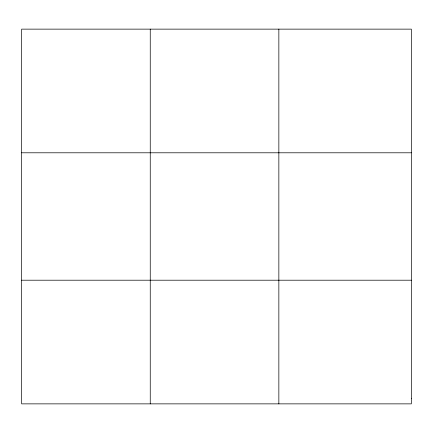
<?xml version="1.0" encoding="UTF-8"?>
<svg xmlns="http://www.w3.org/2000/svg" width="433" height="433" viewBox="0 0 433 433"><rect width="100%" height="100%" fill="white"/><g stroke="black" fill="none" stroke-linecap="round" stroke-linejoin="round"><path stroke-width="0.65" d="M150.251 29.135L150.251 403.865M278.852 29.135L278.852 403.865M21.65 152.795L411.35 152.795M21.65 280.205L411.35 280.205M411.35 398.246L411.35 403.865L21.65 403.865L21.65 29.135L411.35 29.135L411.35 398.246"/></g></svg>
